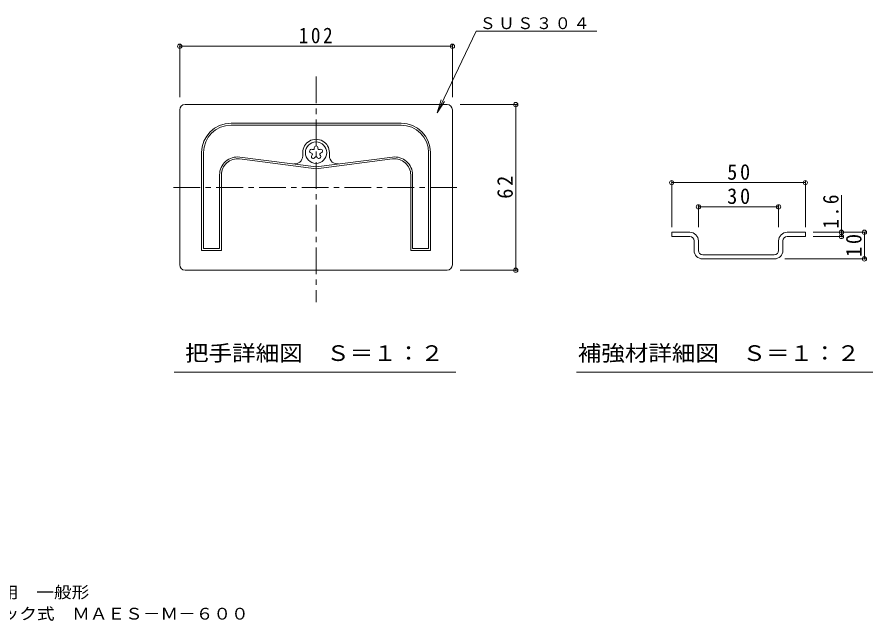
# Model space of a CAD drawing. Units: millimetres, scale not verified. Extents: x -349 to 362, y -273 to 203.
# Drawn here: x -3.3 to 316.8, y -273.2 to -47.2 of the extents above; entities that cross this region are included whole.
import ezdxf
from ezdxf.enums import TextEntityAlignment as Align

# ---------------------------------------------------------------- set-up
doc = ezdxf.new("R2010")
doc.units = ezdxf.units.MM
doc.header["$LTSCALE"] = 2
doc.header["$PDMODE"] = 32
doc.header["$PDSIZE"] = 1.6
doc.linetypes.add('CHAIN1', pattern=[8, 5, -1, 1, -1])
for name, color, linetype, lineweight in [('D-2', 3, 'Continuous', 9), ('D-4', 7, 'Continuous', 9), ('D-5', 7, 'Continuous', 9)]:
    doc.layers.add(name, color=color, linetype=linetype, lineweight=lineweight)
doc.layers.add('F-5_F-5ﾚｲﾔ', color=7, linetype='Continuous')
doc.styles.add('ＭＳ ゴシック', font='')
doc.styles.get('ＭＳ ゴシック').set_extended_font_data('MS Gothic')

msp = doc.modelspace()

# ---------------------------------------------------------------- linework, layer by layer
at = {"layer": 'D-2', "linetype": 'CHAIN1'}
for p, q in [((108.538, -69.495), (108.538, -153.925)), ((161.209, -110.962), (53.582, -110.962))]:
    msp.add_line(p, q, dxfattribs=at)
at = {"layer": 'D-2'}
for p, q in [((157.538, -79.962), (59.538, -79.962)), ((57.538, -81.962), (57.538, -139.962)), ((159.538, -139.962), (159.538, -81.962)), ((140.338, -86.962), (76.738, -86.962)), ((140.338, -87.662), (76.738, -87.662)), ((65.738, -134.562), (65.738, -97.962)), ((66.438, -133.862), (66.438, -97.962)), ((103.538, -99.215), (103.538, -97.962)), ((106.882, -98.16), (106.61, -98.071)), ((107.082, -98.775), (106.914, -99.007)), ((107.314, -96.828), (107.042, -96.74)), ((107.838, -96.448), (107.838, -96.162)), ((109.238, -96.448), (109.238, -96.162)), ((109.762, -96.828), (110.034, -96.74)), ((109.994, -98.775), (110.162, -99.007)), ((110.194, -98.16), (110.466, -98.071)), ((113.538, -99.215), (113.538, -97.962)), ((150.638, -133.862), (150.638, -97.962)), ((151.338, -134.562), (151.338, -97.962)), ((79.895, -100.321), (108.538, -103.962)), ((79.983, -99.626), (108.538, -103.256)), ((108.214, -99.598), (108.046, -99.829)), ((137.093, -99.626), (108.538, -103.256)), ((137.181, -100.321), (108.538, -103.962)), ((108.862, -99.598), (109.03, -99.829)), ((143.938, -134.562), (143.938, -106.273)), ((144.638, -133.862), (144.638, -106.273)), ((241.561, -129.357), (241.561, -127.757)), ((248.36, -127.757), (241.561, -127.757)), ((284.761, -127.757), (291.561, -127.757)), ((291.561, -129.357), (291.561, -127.757)), ((248.36, -129.357), (241.561, -129.357)), ((249.961, -130.957), (249.961, -134.557)), ((251.561, -130.957), (251.561, -134.557)), ((281.561, -130.957), (281.561, -134.557)), ((283.161, -134.557), (283.161, -130.957)), ((284.761, -129.357), (291.561, -129.357)), ((150.638, -133.862), (144.638, -133.862)), ((151.338, -134.562), (143.938, -134.562)), ((253.161, -136.157), (279.961, -136.157)), ((253.161, -137.757), (279.961, -137.757)), ((157.538, -141.962), (59.538, -141.962))]:
    msp.add_line(p, q, dxfattribs=at)
for points in [[(65.738, -134.562), (73.138, -134.562), (73.138, -106.273)], [(66.438, -133.862), (72.438, -133.862), (72.438, -106.273)]]:
    msp.add_lwpolyline(points, dxfattribs=at)
msp.add_circle((108.538, -97.962), 4, dxfattribs=at)
for centre, radius, start, end in [((59.538, -81.962), 2, 90, 180), ((157.538, -81.962), 2, 0, 90), ((76.738, -97.962), 11, 90, 180), ((76.738, -97.962), 10.3, 90, 180), ((140.338, -97.962), 11, 0, 90), ((140.338, -97.962), 10.3, 0.00002, 90), ((108.538, -97.962), 5, 0, 180.00002), ((108.538, -96.162), 0.7, 0, 180), ((100.538, -99.215), 3, 262.75549, 0), ((106.826, -97.405), 0.7, 72, 252), ((107.48, -99.418), 0.7, 144, 324), ((106.758, -98.54), 0.4, 324, 72), ((107.438, -96.448), 0.4, 252, 358.85316), ((109.596, -99.418), 0.7, 216, 36), ((109.638, -96.448), 0.4, 180, 288), ((110.318, -98.54), 0.4, 108, 216), ((110.25, -97.405), 0.7, 288, 108), ((116.538, -99.215), 3, 180, 277.24452), ((79.138, -106.273), 6.7, 82.75549, 180), ((79.138, -106.273), 6, 82.75549, 180), ((108.538, -99.833), 0.4, 36, 144), ((137.938, -106.273), 6.7, 0.00002, 97.24452), ((137.938, -106.273), 6, 0, 97.24452), ((248.36, -130.957), 3.2, 0, 90), ((284.761, -130.957), 3.2, 90, 180), ((248.36, -130.957), 1.6, 0, 90), ((284.761, -130.957), 1.6, 90, 180), ((253.161, -134.557), 3.2, 180, 270), ((253.161, -134.557), 1.6, 180, 270), ((279.961, -134.557), 1.6, 270, 0), ((279.961, -134.557), 3.2, 270, 0), ((59.538, -139.962), 2, 180, 270), ((157.538, -139.962), 2, 270, 0)]:
    msp.add_arc(centre, radius, start, end, dxfattribs=at)
at = {"layer": 'D-4'}
for p, q in [((57.538, -77.204), (57.538, -57.509)), ((159.538, -77.204), (159.538, -57.509)), ((57.538, -58.109), (159.538, -58.109)), ((162.459, -79.962), (183.815, -79.962)), ((183.215, -141.962), (183.215, -79.962)), ((241.561, -125.903), (241.561, -108.597)), ((291.561, -125.903), (291.561, -108.597)), ((241.561, -109.197), (291.561, -109.197)), ((305.084, -129.357), (305.084, -113.908)), ((251.561, -125.903), (251.561, -117.647)), ((251.561, -118.247), (281.561, -118.247)), ((281.561, -125.903), (281.561, -117.647)), ((294.492, -127.757), (314.269, -127.757)), ((313.669, -137.757), (313.669, -127.757)), ((294.492, -129.357), (305.684, -129.357)), ((283.953, -137.757), (314.269, -137.757)), ((162.459, -141.962), (183.815, -141.962)), ((160.776, -180.175), (55.393, -180.175)), ((316.83, -180.175), (205.908, -180.175))]:
    msp.add_line(p, q, dxfattribs=at)
for p in [(57.538, -58.109), (159.538, -58.109), (183.215, -79.962), (241.561, -109.197), (291.561, -109.197), (251.561, -118.247), (281.561, -118.247), (305.084, -127.757), (313.669, -127.757), (305.084, -129.357), (313.669, -137.757), (183.215, -141.962)]:
    msp.add_point(p, dxfattribs=at)
at = {"layer": 'D-5'}
for p, q in [((153.798, -82.999), (168.389, -52.461)), ((168.389, -52.461), (213.517, -52.461)), ((153.798, -82.999), (155.364, -78.25)), ((153.798, -82.999), (156.539, -78.817))]:
    msp.add_line(p, q, dxfattribs=at)

# ---------------------------------------------------------------- texts
at = {"layer": 'D-4', "color": 2, "style": 'ＭＳ ゴシック', "width": 1.1}
for s, p in [('把手詳細図\u3000Ｓ＝１：２', (59.538, -177.695)), ('補強材詳細図\u3000Ｓ＝１：２', (206.444, -177.695))]:
    msp.add_text(s, height=5.865, dxfattribs=at).set_placement(p, align=Align.BOTTOM_LEFT)
at = {"layer": 'D-4', "color": 2, "char_height": 5.865, "attachment_point": 7, "style": 'ＭＳ ゴシック'}
for s, insert in [('\\T1.27;\\W0.9;102', (102.038, -57.109)), ('\\T1.27;\\W0.95;50', (262.311, -108.197)), ('\\T1.27;\\W0.95;30', (262.311, -117.247))]:
    msp.add_mtext(s, dxfattribs=dict(at, insert=insert))
at = {"layer": 'D-4', "color": 2, "char_height": 5.865, "attachment_point": 7, "rotation": 90, "style": 'ＭＳ ゴシック'}
for s, insert in [('\\T1.27;\\W0.95;62', (182.215, -115.212)), ('\\T1.27;\\W0.9;1.6', (304.084, -126.368)), ('\\T1.27;\\W0.95;10', (312.669, -137.007))]:
    msp.add_mtext(s, dxfattribs=dict(at, insert=insert))
at = {"layer": 'D-5', "insert": (169.746, -51.783), "char_height": 4.399, "attachment_point": 7, "style": 'ＭＳ ゴシック'}
msp.add_mtext('\\T1.17;ＳＵＳ３０４', dxfattribs=at)
at = {"layer": 'F-5_F-5ﾚｲﾔ', "style": 'ＭＳ ゴシック', "width": 1.1}
for s, p in [('フロアーハッチ\u3000充填用（充填深さ：24.7mm）\u3000屋内用\u3000一般形', (-167.673, -266.031)), ('アルミニウム＋スチール製\u3000ステンレス目地\u3000把手ロック式\u3000ＭＡＥＳ－Ｍ－６００', (-167.487, -274.068))]:
    msp.add_text(s, height=4.399, dxfattribs=at).set_placement(p, align=Align.BOTTOM_LEFT)

doc.saveas('drawing.dxf')
